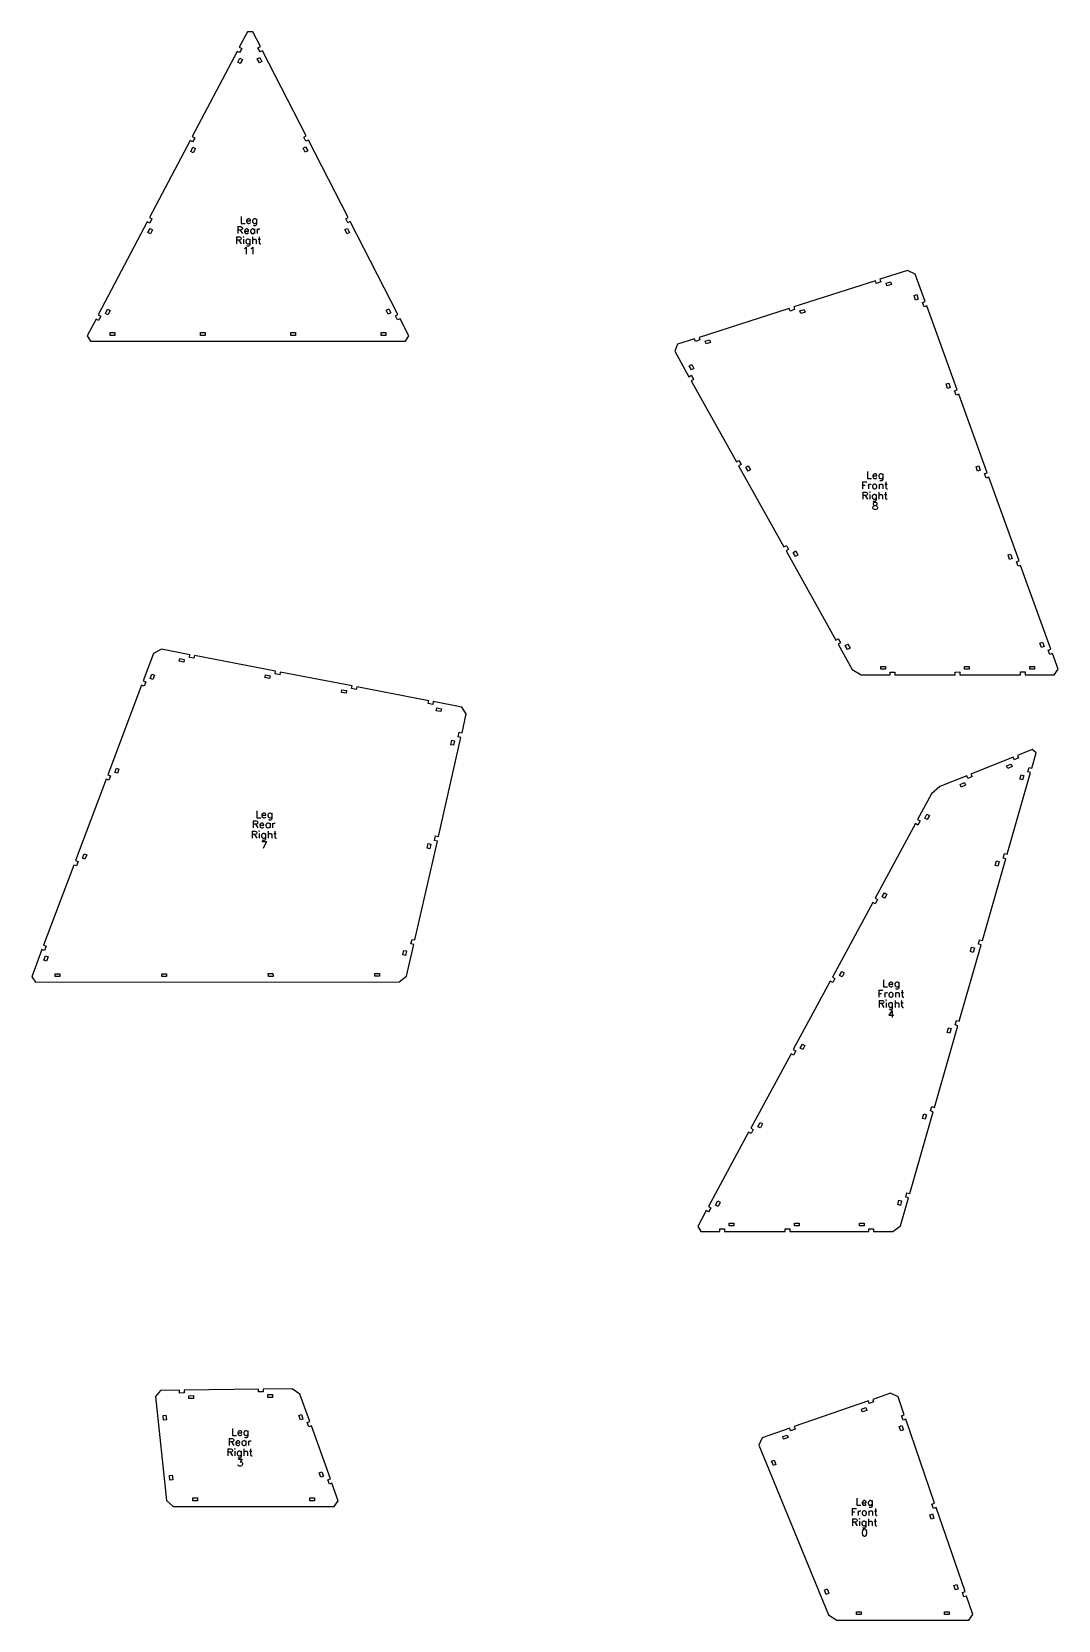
# Model space of a CAD drawing. Header units: metres. Extents: x 97 to 13275, y 12 to 1930.
# Drawn here: x 8028 to 9129, y 154 to 1855 of the extents above; entities that cross this region are included whole.
import ezdxf

# ---------------------------------------------------------------- set-up
doc = ezdxf.new("R2010")
doc.units = ezdxf.units.M
for name, color, linetype in [('leg_front_right_cuts', 1, 'Continuous'), ('leg_front_right_marks', 2, 'Continuous'), ('leg_rear_right_cuts', 1, 'Continuous'), ('leg_rear_right_marks', 2, 'Continuous')]:
    doc.layers.add(name, color=color, linetype=linetype)

msp = doc.modelspace()

# ---------------------------------------------------------------- linework, layer by layer
at = {"layer": 'leg_front_right_cuts'}
for points in [[(8917.2, 1166.5), (8948.4, 1166.5), (8948.4, 1169.5), (8953.4, 1169.5), (8953.4, 1166.5), (9018.2, 1166.5), (9018.2, 1169.5), (9023.2, 1169.6), (9023.2, 1166.6), (9088.2, 1166.6), (9088.2, 1169.6), (9093.2, 1169.6), (9093.2, 1166.6), (9124.3, 1166.6), (9128.5, 1172.5), (9122.4, 1189.4), (9119.6, 1188.3), (9117.9, 1193), (9120.7, 1194.1), (9088.2, 1283.8), (9085.4, 1282.8), (9083.7, 1287.5), (9086.5, 1288.5), (9054, 1378.3), (9051.2, 1377.3), (9049.5, 1382), (9052.3, 1383), (9021.9, 1467), (9019, 1466), (9017.3, 1470.7), (9020.2, 1471.7), (8987.6, 1561.7), (8984.7, 1560.7), (8983, 1565.4), (8985.9, 1566.4), (8975.3, 1595.7), (8967, 1599.7), (8937.4, 1590.2), (8938.3, 1587.4), (8933.5, 1585.8), (8932.6, 1588.7), (8845, 1560.6), (8845.9, 1557.7), (8841.1, 1556.2), (8840.2, 1559), (8743.6, 1528), (8744.5, 1525.2), (8739.7, 1523.7), (8738.8, 1526.5), (8720.5, 1520.6), (8717.5, 1513.1), (8732.7, 1485.9), (8735.3, 1487.4), (8737.7, 1483), (8735.1, 1481.6), (8783.6, 1394.8), (8786.2, 1396.2), (8788.6, 1391.8), (8786, 1390.4), (8834.4, 1303.6), (8837.1, 1305), (8839.5, 1300.7), (8836.9, 1299.2), (8890.2, 1203.6), (8892.8, 1205.1), (8895.2, 1200.7), (8892.6, 1199.3), (8907.8, 1172.1)], [(8948.7, 1587.6), (8949.7, 1584.7), (8944.9, 1583.2), (8944, 1586)], [(8978.5, 1569.1), (8975.7, 1568), (8974, 1572.7), (8976.8, 1573.8)], [(8856.3, 1557.9), (8857.2, 1555), (8852.5, 1553.5), (8851.6, 1556.4)], [(8754.9, 1525.4), (8755.9, 1522.5), (8751.1, 1521), (8750.2, 1523.8)], [(8733.1, 1497.6), (8735.7, 1499), (8738.1, 1494.7), (8735.5, 1493.2)], [(9012.8, 1474.4), (9010, 1473.4), (9008.3, 1478.1), (9011.1, 1479.1)], [(8793.7, 1388.9), (8796.3, 1390.4), (8798.7, 1386), (8796.1, 1384.6)], [(9045, 1385.6), (9042.1, 1384.6), (9040.4, 1389.3), (9043.3, 1390.3)], [(8844.5, 1297.7), (8847.2, 1299.2), (8849.6, 1294.8), (8847, 1293.4)], [(9079.2, 1291.2), (9076.4, 1290.2), (9074.7, 1294.9), (9077.5, 1295.9)], [(8900.3, 1197.8), (8902.9, 1199.3), (8905.4, 1194.9), (8902.7, 1193.5)], [(9113.4, 1196.7), (9110.6, 1195.7), (9108.9, 1200.4), (9111.7, 1201.4)], [(8938.4, 1172.5), (8938.4, 1175.5), (8943.4, 1175.5), (8943.4, 1172.5)], [(9028.2, 1172.6), (9028.2, 1175.6), (9033.2, 1175.6), (9033.2, 1172.6)], [(9098.2, 1172.6), (9098.2, 1175.6), (9103.2, 1175.6), (9103.2, 1172.6)], [(8745.4, 570.1), (8765.7, 570.1), (8765.7, 573.1), (8770.7, 573.1), (8770.7, 570.1), (8835.8, 570.1), (8835.8, 573.1), (8840.8, 573.1), (8840.8, 570.1), (8925.5, 570.2), (8925.5, 573.2), (8930.5, 573.2), (8930.5, 570.2), (8951.2, 570.2), (8959.3, 576.3), (8967.9, 606.2), (8965, 607), (8966.4, 611.8), (8969.3, 611), (8994.4, 698.4), (8991.5, 699.3), (8992.9, 704.1), (8995.8, 703.2), (9020.9, 790.6), (9018, 791.5), (9019.4, 796.3), (9022.3, 795.4), (9045.8, 877.2), (9042.9, 878), (9044.3, 882.8), (9047.2, 882), (9072.3, 969.5), (9069.4, 970.3), (9070.8, 975.1), (9073.7, 974.3), (9098.8, 1061.8), (9096, 1062.6), (9097.3, 1067.4), (9100.2, 1066.6), (9104.9, 1082.8), (9100.7, 1086.6), (9084.9, 1080.2), (9086, 1077.5), (9081.4, 1075.6), (9080.3, 1078.4), (9035, 1060.2), (9036.2, 1057.5), (9031.5, 1055.6), (9030.4, 1058.4), (9001.5, 1046.8), (8992.6, 1038.9), (8977.8, 1011.5), (8980.4, 1010), (8978, 1005.6), (8975.4, 1007.1), (8932.2, 927.1), (8934.8, 925.7), (8932.4, 921.3), (8929.8, 922.7), (8886.5, 842.8), (8889.2, 841.4), (8886.8, 837), (8884.2, 838.4), (8844.5, 765), (8847.1, 763.6), (8844.7, 759.2), (8842.1, 760.6), (8799, 681), (8801.6, 679.6), (8799.3, 675.2), (8796.6, 676.6), (8753.6, 597), (8756.2, 595.5), (8753.8, 591.1), (8751.2, 592.6), (8742.1, 575.7)], [(9077.9, 1070.9), (9079, 1068.2), (9074.4, 1066.3), (9073.2, 1069.1)], [(9090.3, 1053.9), (9087.4, 1054.7), (9088.8, 1059.5), (9091.7, 1058.7)], [(9028, 1051), (9029.1, 1048.2), (9024.5, 1046.3), (9023.4, 1049.1)], [(8987.8, 1017.4), (8990.4, 1016), (8988.1, 1011.6), (8985.4, 1013)], [(9063.8, 961.5), (9060.9, 962.4), (9062.3, 967.2), (9065.2, 966.3)], [(8942.2, 933.1), (8944.8, 931.7), (8942.4, 927.3), (8939.8, 928.7)], [(9037.2, 869.2), (9034.4, 870.1), (9035.7, 874.9), (9038.6, 874)], [(8896.6, 848.8), (8899.2, 847.3), (8896.8, 843), (8894.2, 844.4)], [(9012.4, 782.7), (9009.5, 783.5), (9010.9, 788.3), (9013.7, 787.5)], [(8854.5, 771), (8857.1, 769.5), (8854.8, 765.1), (8852.1, 766.6)], [(8809, 686.9), (8811.7, 685.5), (8809.3, 681.1), (8806.7, 682.5)], [(8985.9, 690.5), (8983, 691.3), (8984.4, 696.1), (8987.2, 695.3)], [(8763.6, 602.9), (8766.2, 601.5), (8763.9, 597.1), (8761.2, 598.5)], [(8959.4, 598.2), (8956.5, 599.1), (8957.8, 603.9), (8960.7, 603.1)], [(8775.7, 576.1), (8775.7, 579.1), (8780.7, 579.1), (8780.7, 576.1)], [(8845.8, 576.1), (8845.8, 579.1), (8850.8, 579.1), (8850.8, 576.1)], [(8915.5, 576.2), (8915.5, 579.2), (8920.5, 579.2), (8920.5, 576.2)], [(8891.1, 153.8), (9032.8, 153.8), (9037, 159.8), (9030.2, 179.6), (9027.4, 178.7), (9025.8, 183.4), (9028.6, 184.4), (8997.7, 274.4), (8994.8, 273.4), (8993.2, 278.2), (8996, 279.1), (8965.1, 369.2), (8962.2, 368.2), (8960.6, 372.9), (8963.5, 373.9), (8956.8, 393.1), (8948.8, 397), (8929.7, 390.4), (8930.7, 387.6), (8926, 386), (8925, 388.8), (8845.5, 361.2), (8846.4, 358.3), (8841.7, 356.7), (8840.7, 359.5), (8811.3, 349.3), (8807.7, 341.4), (8882.3, 159.7)], [(8922.2, 381.5), (8923.2, 378.6), (8918.5, 377), (8917.5, 379.8)], [(8962.7, 357.8), (8959.8, 356.8), (8958.2, 361.5), (8961, 362.5)], [(8838, 352.2), (8839, 349.4), (8834.2, 347.8), (8833.2, 350.6)], [(8821.3, 324.1), (8824.1, 325.2), (8826, 320.6), (8823.2, 319.4)], [(8995.2, 263), (8992.4, 262), (8990.8, 266.7), (8993.6, 267.7)], [(8877.9, 186.1), (8880.7, 187.3), (8882.6, 182.7), (8879.8, 181.5)], [(9021.3, 187.1), (9018.5, 186.2), (9016.8, 190.9), (9019.7, 191.9)], [(8912.2, 159.8), (8912.2, 162.8), (8917.2, 162.8), (8917.2, 159.8)], [(9006.6, 159.8), (9006.6, 162.8), (9011.6, 162.8), (9011.6, 159.8)]]:
    msp.add_lwpolyline(points, close=True, dxfattribs=at)
at = {"layer": 'leg_front_right_marks'}
for p, q in [((8924, 1384.2), (8924, 1376.7)), ((8930, 1380.6), (8929.7, 1379.5)), ((8929.7, 1379.5), (8934, 1379.5)), ((8929.7, 1379.5), (8929.7, 1378.8)), ((8929.7, 1378.8), (8930, 1377.7)), ((8930.8, 1381.3), (8930, 1380.6)), ((8931.5, 1381.7), (8930.8, 1381.3)), ((8932.5, 1381.7), (8931.5, 1381.7)), ((8933.3, 1381.3), (8932.5, 1381.7)), ((8933.6, 1381), (8933.3, 1381.3)), ((8934, 1380.2), (8933.6, 1381)), ((8934, 1379.5), (8934, 1380.2)), ((8936.5, 1380.6), (8936.1, 1379.5)), ((8936.1, 1379.5), (8936.1, 1378.8)), ((8936.1, 1378.8), (8936.5, 1377.7)), ((8937.2, 1381.3), (8936.5, 1380.6)), ((8937.9, 1381.7), (8937.2, 1381.3)), ((8939, 1381.7), (8937.9, 1381.7)), ((8939.7, 1381.3), (8939, 1381.7)), ((8940.4, 1380.6), (8939.7, 1381.3)), ((8940.4, 1381.7), (8940.4, 1376)), ((8918.8, 1373.2), (8918.8, 1365.7)), ((8918.8, 1373.2), (8923.4, 1373.2)), ((8918.8, 1369.6), (8921.6, 1369.6)), ((8919.1, 1362.2), (8919.1, 1354.7)), ((8919.1, 1362.2), (8922.4, 1362.2)), ((8922.4, 1362.2), (8923.4, 1361.8)), ((8923.4, 1361.8), (8923.8, 1361.5)), ((8923.8, 1361.5), (8924.1, 1360.7)), ((8924, 1376.7), (8928.3, 1376.7)), ((8925.2, 1370.7), (8925.2, 1365.7)), ((8925.2, 1368.5), (8925.6, 1369.6)), ((8925.6, 1369.6), (8926.3, 1370.3)), ((8926.3, 1370.3), (8927, 1370.7)), ((8926.6, 1362.5), (8926.3, 1362.2)), ((8926.3, 1362.2), (8926.6, 1361.8)), ((8927, 1362.2), (8926.6, 1362.5)), ((8926.6, 1361.8), (8927, 1362.2)), ((8927, 1370.7), (8928.1, 1370.7)), ((8929.9, 1369.6), (8929.5, 1368.5)), ((8929.5, 1368.5), (8929.5, 1367.8)), ((8929.5, 1367.8), (8929.9, 1366.7)), ((8930.6, 1370.3), (8929.9, 1369.6)), ((8929.9, 1366.7), (8930.6, 1366)), ((8930, 1377.7), (8930.8, 1377)), ((8931.3, 1370.7), (8930.6, 1370.3)), ((8930.6, 1366), (8931.3, 1365.7)), ((8930.8, 1377), (8931.5, 1376.7)), ((8932.4, 1370.7), (8931.3, 1370.7)), ((8931.3, 1365.7), (8932.4, 1365.7)), ((8931.5, 1376.7), (8932.5, 1376.7)), ((8933.1, 1370.3), (8932.4, 1370.7)), ((8932.4, 1365.7), (8933.1, 1366)), ((8932.5, 1376.7), (8933.3, 1377)), ((8933.8, 1369.6), (8933.1, 1370.3)), ((8933.1, 1366), (8933.8, 1366.7)), ((8933.3, 1377), (8934, 1377.7)), ((8934.1, 1368.5), (8933.8, 1369.6)), ((8933.8, 1366.7), (8934.1, 1367.8)), ((8934.1, 1367.8), (8934.1, 1368.5)), ((8936.3, 1362.2), (8936.3, 1354.7)), ((8936.5, 1377.7), (8937.2, 1377)), ((8936.6, 1370.7), (8936.6, 1365.7)), ((8936.6, 1369.2), (8937.7, 1370.3)), ((8937.2, 1377), (8937.9, 1376.7)), ((8937.9, 1374.2), (8937.2, 1374.5)), ((8937.7, 1370.3), (8938.4, 1370.7)), ((8937.9, 1376.7), (8939, 1376.7)), ((8939, 1374.2), (8937.9, 1374.2)), ((8938.4, 1370.7), (8939.5, 1370.7)), ((8939, 1376.7), (8939.7, 1377)), ((8939.7, 1374.5), (8939, 1374.2)), ((8939.5, 1370.7), (8940.2, 1370.3)), ((8939.7, 1377), (8940.4, 1377.7)), ((8940, 1374.9), (8939.7, 1374.5)), ((8940.4, 1376), (8940, 1374.9)), ((8940.2, 1370.3), (8940.6, 1369.2)), ((8940.6, 1369.2), (8940.6, 1365.7)), ((8942.7, 1370.7), (8945.2, 1370.7)), ((8943.4, 1362.2), (8943.4, 1356.1)), ((8943.8, 1373.2), (8943.8, 1367.1)), ((8943.8, 1367.1), (8944.1, 1366)), ((8944.1, 1366), (8944.9, 1365.7)), ((8944.9, 1365.7), (8945.6, 1365.7)), ((8922.4, 1358.6), (8919.1, 1358.6)), ((8921.6, 1358.6), (8924.1, 1354.7)), ((8923.4, 1359), (8922.4, 1358.6)), ((8923.8, 1359.3), (8923.4, 1359)), ((8924.1, 1360), (8923.8, 1359.3)), ((8924.1, 1360.7), (8924.1, 1360)), ((8926.6, 1359.7), (8926.6, 1354.7)), ((8929.5, 1358.6), (8929.1, 1357.5)), ((8929.1, 1357.5), (8929.1, 1356.8)), ((8929.1, 1356.8), (8929.5, 1355.7)), ((8930.2, 1359.3), (8929.5, 1358.6)), ((8929.5, 1355.7), (8930.2, 1355)), ((8929.7, 1346.2), (8930, 1346.9)), ((8929.7, 1345.1), (8929.7, 1346.2)), ((8930, 1344.4), (8929.7, 1345.1)), ((8930.4, 1350.8), (8930, 1350.1)), ((8930, 1350.1), (8930, 1349.4)), ((8930, 1349.4), (8930.4, 1348.7)), ((8930, 1346.9), (8930.8, 1347.6)), ((8930.4, 1344), (8930, 1344.4)), ((8930.9, 1359.7), (8930.2, 1359.3)), ((8930.2, 1355), (8930.9, 1354.7)), ((8930.9, 1352.2), (8930.2, 1352.5)), ((8931.5, 1351.2), (8930.4, 1350.8)), ((8930.4, 1348.7), (8931.1, 1348.3)), ((8930.8, 1347.6), (8931.8, 1348)), ((8932, 1359.7), (8930.9, 1359.7)), ((8930.9, 1354.7), (8932, 1354.7)), ((8932, 1352.2), (8930.9, 1352.2)), ((8931.1, 1348.3), (8932.5, 1348)), ((8932.9, 1351.2), (8931.5, 1351.2)), ((8931.8, 1348), (8933.3, 1348.3)), ((8932.7, 1359.3), (8932, 1359.7)), ((8932, 1354.7), (8932.7, 1355)), ((8932.7, 1352.5), (8932, 1352.2)), ((8932.5, 1348), (8933.6, 1347.6)), ((8933.4, 1358.6), (8932.7, 1359.3)), ((8932.7, 1355), (8933.4, 1355.7)), ((8933.1, 1352.9), (8932.7, 1352.5)), ((8934, 1350.8), (8932.9, 1351.2)), ((8933.4, 1354), (8933.1, 1352.9)), ((8933.3, 1348.3), (8934, 1348.7)), ((8933.4, 1359.7), (8933.4, 1354)), ((8933.6, 1347.6), (8934.3, 1346.9)), ((8934.3, 1350.1), (8934, 1350.8)), ((8934, 1348.7), (8934.3, 1349.4)), ((8934.3, 1344.4), (8934, 1344)), ((8934.3, 1349.4), (8934.3, 1350.1)), ((8934.3, 1346.9), (8934.7, 1346.2)), ((8934.7, 1345.1), (8934.3, 1344.4)), ((8934.7, 1346.2), (8934.7, 1345.1)), ((8936.3, 1358.2), (8937.4, 1359.3)), ((8937.4, 1359.3), (8938.1, 1359.7)), ((8938.1, 1359.7), (8939.1, 1359.7)), ((8939.1, 1359.7), (8939.9, 1359.3)), ((8939.9, 1359.3), (8940.2, 1358.2)), ((8940.2, 1358.2), (8940.2, 1354.7)), ((8942.4, 1359.7), (8944.9, 1359.7)), ((8943.4, 1356.1), (8943.8, 1355)), ((8943.8, 1355), (8944.5, 1354.7)), ((8944.5, 1354.7), (8945.2, 1354.7)), ((8931.5, 1343.7), (8930.4, 1344)), ((8932.9, 1343.7), (8931.5, 1343.7)), ((8934, 1344), (8932.9, 1343.7)), ((8941.3, 839.8), (8941.3, 832.3)), ((8947.3, 836.3), (8947, 835.2)), ((8947, 835.2), (8951.3, 835.2)), ((8947, 835.2), (8947, 834.5)), ((8947, 834.5), (8947.3, 833.4)), ((8948.1, 837), (8947.3, 836.3)), ((8948.8, 837.3), (8948.1, 837)), ((8949.8, 837.3), (8948.8, 837.3)), ((8950.6, 837), (8949.8, 837.3)), ((8950.9, 836.6), (8950.6, 837)), ((8951.3, 835.9), (8950.9, 836.6)), ((8951.3, 835.2), (8951.3, 835.9)), ((8953.8, 836.3), (8953.4, 835.2)), ((8953.4, 835.2), (8953.4, 834.5)), ((8953.4, 834.5), (8953.8, 833.4)), ((8954.5, 837), (8953.8, 836.3)), ((8955.2, 837.3), (8954.5, 837)), ((8956.3, 837.3), (8955.2, 837.3)), ((8957, 837), (8956.3, 837.3)), ((8957.7, 836.3), (8957, 837)), ((8957.7, 837.3), (8957.7, 831.6)), ((8936.1, 828.8), (8936.1, 821.3)), ((8936.1, 828.8), (8940.7, 828.8)), ((8936.1, 825.3), (8939, 825.3)), ((8936.5, 817.8), (8936.5, 810.3)), ((8936.5, 817.8), (8939.7, 817.8)), ((8939.7, 817.8), (8940.7, 817.5)), ((8940.7, 817.5), (8941.1, 817.1)), ((8941.1, 817.1), (8941.5, 816.4)), ((8941.3, 832.3), (8945.6, 832.3)), ((8942.5, 826.3), (8942.5, 821.3)), ((8942.5, 824.2), (8942.9, 825.3)), ((8942.9, 825.3), (8943.6, 826)), ((8943.6, 826), (8944.3, 826.3)), ((8944, 818.2), (8943.6, 817.8)), ((8943.6, 817.8), (8944, 817.5)), ((8944.3, 817.8), (8944, 818.2)), ((8944, 817.5), (8944.3, 817.8)), ((8944.3, 826.3), (8945.4, 826.3)), ((8947.2, 825.3), (8946.8, 824.2)), ((8946.8, 824.2), (8946.8, 823.5)), ((8946.8, 823.5), (8947.2, 822.4)), ((8947.9, 826), (8947.2, 825.3)), ((8947.2, 822.4), (8947.9, 821.7)), ((8947.3, 833.4), (8948.1, 832.7)), ((8948.6, 826.3), (8947.9, 826)), ((8947.9, 821.7), (8948.6, 821.3)), ((8948.1, 832.7), (8948.8, 832.3)), ((8949.7, 826.3), (8948.6, 826.3)), ((8948.6, 821.3), (8949.7, 821.3)), ((8948.8, 832.3), (8949.8, 832.3)), ((8950.4, 826), (8949.7, 826.3)), ((8949.7, 821.3), (8950.4, 821.7)), ((8949.8, 832.3), (8950.6, 832.7)), ((8951.1, 825.3), (8950.4, 826)), ((8950.4, 821.7), (8951.1, 822.4)), ((8950.6, 832.7), (8951.3, 833.4)), ((8951.5, 824.2), (8951.1, 825.3)), ((8951.1, 822.4), (8951.5, 823.5)), ((8951.5, 823.5), (8951.5, 824.2)), ((8953.6, 817.8), (8953.6, 810.3)), ((8953.8, 833.4), (8954.5, 832.7)), ((8954, 826.3), (8954, 821.3)), ((8954, 824.9), (8955, 826)), ((8954.5, 832.7), (8955.2, 832.3)), ((8955.2, 829.8), (8954.5, 830.2)), ((8955, 826), (8955.7, 826.3)), ((8955.2, 832.3), (8956.3, 832.3)), ((8956.3, 829.8), (8955.2, 829.8)), ((8955.7, 826.3), (8956.8, 826.3)), ((8956.3, 832.3), (8957, 832.7)), ((8957, 830.2), (8956.3, 829.8)), ((8956.8, 826.3), (8957.5, 826)), ((8957, 832.7), (8957.7, 833.4)), ((8957.3, 830.5), (8957, 830.2)), ((8957.7, 831.6), (8957.3, 830.5)), ((8957.5, 826), (8957.9, 824.9)), ((8957.9, 824.9), (8957.9, 821.3)), ((8960, 826.3), (8962.5, 826.3)), ((8960.7, 817.8), (8960.7, 811.8)), ((8961.1, 828.8), (8961.1, 822.8)), ((8961.1, 822.8), (8961.5, 821.7)), ((8961.5, 821.7), (8962.2, 821.3)), ((8962.2, 821.3), (8962.9, 821.3)), ((8939.7, 814.3), (8936.5, 814.3)), ((8939, 814.3), (8941.5, 810.3)), ((8940.7, 814.6), (8939.7, 814.3)), ((8941.1, 815), (8940.7, 814.6)), ((8941.5, 815.7), (8941.1, 815)), ((8941.5, 816.4), (8941.5, 815.7)), ((8944, 815.3), (8944, 810.3)), ((8946.8, 814.3), (8946.5, 813.2)), ((8946.5, 813.2), (8946.5, 812.5)), ((8946.5, 812.5), (8946.8, 811.4)), ((8947.5, 815), (8946.8, 814.3)), ((8946.8, 811.4), (8947.5, 810.7)), ((8950.4, 806.8), (8946.8, 801.8)), ((8946.8, 801.8), (8952.2, 801.8)), ((8948.2, 815.3), (8947.5, 815)), ((8947.5, 810.7), (8948.2, 810.3)), ((8948.2, 807.8), (8947.5, 808.2)), ((8949.3, 815.3), (8948.2, 815.3)), ((8948.2, 810.3), (8949.3, 810.3)), ((8949.3, 807.8), (8948.2, 807.8)), ((8950, 815), (8949.3, 815.3)), ((8949.3, 810.3), (8950, 810.7)), ((8950, 808.2), (8949.3, 807.8)), ((8950.7, 814.3), (8950, 815)), ((8950, 810.7), (8950.7, 811.4)), ((8950.4, 808.5), (8950, 808.2)), ((8950.7, 809.6), (8950.4, 808.5)), ((8950.4, 806.8), (8950.4, 799.3)), ((8950.7, 815.3), (8950.7, 809.6)), ((8953.6, 813.9), (8954.7, 815)), ((8954.7, 815), (8955.4, 815.3)), ((8955.4, 815.3), (8956.5, 815.3)), ((8956.5, 815.3), (8957.2, 815)), ((8957.2, 815), (8957.5, 813.9)), ((8957.5, 813.9), (8957.5, 810.3)), ((8959.7, 815.3), (8962.2, 815.3)), ((8960.7, 811.8), (8961.1, 810.7)), ((8961.1, 810.7), (8961.8, 810.3)), ((8961.8, 810.3), (8962.5, 810.3)), ((8907.6, 273.4), (8907.6, 265.9)), ((8907.6, 273.4), (8912.2, 273.4)), ((8912.8, 284.4), (8912.8, 276.9)), ((8912.8, 276.9), (8917.1, 276.9)), ((8918.9, 280.8), (8918.5, 279.7)), ((8918.5, 279.7), (8922.8, 279.7)), ((8918.5, 279.7), (8918.5, 279)), ((8918.5, 279), (8918.9, 278)), ((8919.6, 281.5), (8918.9, 280.8)), ((8918.9, 278), (8919.6, 277.2)), ((8920.3, 281.9), (8919.6, 281.5)), ((8919.6, 277.2), (8920.3, 276.9)), ((8921.4, 281.9), (8920.3, 281.9)), ((8920.3, 276.9), (8921.4, 276.9)), ((8922.1, 281.5), (8921.4, 281.9)), ((8921.4, 276.9), (8922.1, 277.2)), ((8922.4, 281.2), (8922.1, 281.5)), ((8922.1, 277.2), (8922.8, 278)), ((8922.8, 280.5), (8922.4, 281.2)), ((8922.8, 279.7), (8922.8, 280.5)), ((8925.3, 280.8), (8924.9, 279.7)), ((8924.9, 279.7), (8924.9, 279)), ((8924.9, 279), (8925.3, 278)), ((8926, 281.5), (8925.3, 280.8)), ((8925.3, 278), (8926, 277.2)), ((8926.7, 281.9), (8926, 281.5)), ((8926, 277.2), (8926.7, 276.9)), ((8926.7, 274.4), (8926, 274.7)), ((8927.8, 281.9), (8926.7, 281.9)), ((8926.7, 276.9), (8927.8, 276.9)), ((8927.8, 274.4), (8926.7, 274.4)), ((8928.5, 281.5), (8927.8, 281.9)), ((8927.8, 276.9), (8928.5, 277.2)), ((8928.5, 274.7), (8927.8, 274.4)), ((8929.2, 280.8), (8928.5, 281.5)), ((8928.5, 277.2), (8929.2, 278)), ((8928.9, 275.1), (8928.5, 274.7)), ((8929.2, 276.2), (8928.9, 275.1)), ((8929.2, 281.9), (8929.2, 276.2)), ((8932.6, 273.4), (8932.6, 267.3)), ((8907.6, 269.8), (8910.5, 269.8)), ((8908, 262.4), (8908, 254.9)), ((8908, 262.4), (8911.2, 262.4)), ((8911.2, 258.8), (8908, 258.8)), ((8910.5, 258.8), (8913, 254.9)), ((8911.2, 262.4), (8912.2, 262)), ((8912.2, 259.2), (8911.2, 258.8)), ((8912.2, 262), (8912.6, 261.7)), ((8912.6, 259.5), (8912.2, 259.2)), ((8912.6, 261.7), (8913, 261)), ((8913, 260.2), (8912.6, 259.5)), ((8913, 261), (8913, 260.2)), ((8914, 270.9), (8914, 265.9)), ((8914, 268.7), (8914.4, 269.8)), ((8914.4, 269.8), (8915.1, 270.5)), ((8915.1, 270.5), (8915.8, 270.9)), ((8915.5, 262.7), (8915.1, 262.4)), ((8915.1, 262.4), (8915.5, 262)), ((8915.8, 262.4), (8915.5, 262.7)), ((8915.5, 262), (8915.8, 262.4)), ((8915.5, 259.9), (8915.5, 254.9)), ((8915.8, 270.9), (8916.9, 270.9)), ((8918.3, 258.8), (8918, 257.7)), ((8918, 257.7), (8918, 257)), ((8918, 257), (8918.3, 256)), ((8918.7, 269.8), (8918.3, 268.7)), ((8918.3, 268.7), (8918.3, 268)), ((8918.3, 268), (8918.7, 267)), ((8919, 259.5), (8918.3, 258.8)), ((8918.3, 256), (8919, 255.2)), ((8919.4, 270.5), (8918.7, 269.8)), ((8918.7, 267), (8919.4, 266.2)), ((8919.7, 259.9), (8919, 259.5)), ((8919, 255.2), (8919.7, 254.9)), ((8920.1, 270.9), (8919.4, 270.5)), ((8919.4, 266.2), (8920.1, 265.9)), ((8920.8, 259.9), (8919.7, 259.9)), ((8921.2, 270.9), (8920.1, 270.9)), ((8920.1, 265.9), (8921.2, 265.9)), ((8921.5, 259.5), (8920.8, 259.9)), ((8920.8, 254.9), (8921.5, 255.2)), ((8921.9, 270.5), (8921.2, 270.9)), ((8921.2, 265.9), (8921.9, 266.2)), ((8922.2, 258.8), (8921.5, 259.5)), ((8921.5, 255.2), (8922.2, 256)), ((8922.6, 269.8), (8921.9, 270.5)), ((8921.9, 266.2), (8922.6, 267)), ((8922.2, 259.9), (8922.2, 254.2)), ((8923, 268.7), (8922.6, 269.8)), ((8922.6, 267), (8923, 268)), ((8923, 268), (8923, 268.7)), ((8925.1, 262.4), (8925.1, 254.9)), ((8925.1, 258.5), (8926.2, 259.5)), ((8925.5, 270.9), (8925.5, 265.9)), ((8925.5, 269.5), (8926.5, 270.5)), ((8926.2, 259.5), (8926.9, 259.9)), ((8926.5, 270.5), (8927.2, 270.9)), ((8926.9, 259.9), (8928, 259.9)), ((8927.2, 270.9), (8928.3, 270.9)), ((8928, 259.9), (8928.7, 259.5)), ((8928.3, 270.9), (8929, 270.5)), ((8928.7, 259.5), (8929, 258.5)), ((8929, 270.5), (8929.4, 269.5)), ((8929, 258.5), (8929, 254.9)), ((8929.4, 269.5), (8929.4, 265.9)), ((8931.2, 259.9), (8933.7, 259.9)), ((8931.5, 270.9), (8934, 270.9)), ((8932.2, 262.4), (8932.2, 256.3)), ((8932.2, 256.3), (8932.6, 255.2)), ((8932.6, 267.3), (8933, 266.2)), ((8932.6, 255.2), (8933.3, 254.9)), ((8933, 266.2), (8933.7, 265.9)), ((8933.7, 265.9), (8934.4, 265.9)), ((8918.9, 250), (8918.5, 248.2)), ((8918.5, 248.2), (8918.5, 247.1)), ((8918.5, 247.1), (8918.9, 245.3)), ((8919.6, 251), (8918.9, 250)), ((8918.9, 245.3), (8919.6, 244.2)), ((8919.7, 252.4), (8919, 252.7)), ((8920.6, 251.4), (8919.6, 251)), ((8919.6, 244.2), (8920.6, 243.9)), ((8919.7, 254.9), (8920.8, 254.9)), ((8920.8, 252.4), (8919.7, 252.4)), ((8921.4, 251.4), (8920.6, 251.4)), ((8920.6, 243.9), (8921.4, 243.9)), ((8921.5, 252.7), (8920.8, 252.4)), ((8922.4, 251), (8921.4, 251.4)), ((8921.4, 243.9), (8922.4, 244.2)), ((8921.9, 253.1), (8921.5, 252.7)), ((8922.2, 254.2), (8921.9, 253.1)), ((8923.1, 250), (8922.4, 251)), ((8922.4, 244.2), (8923.1, 245.3)), ((8923.5, 248.2), (8923.1, 250)), ((8923.1, 245.3), (8923.5, 247.1)), ((8923.5, 247.1), (8923.5, 248.2)), ((8933.3, 254.9), (8934, 254.9))]:
    msp.add_line(p, q, dxfattribs=at)
at = {"layer": 'leg_rear_right_cuts'}
for points in [[(8091.2, 1524.1), (8429, 1524.1), (8432.4, 1529.8), (8423.1, 1548), (8420.4, 1546.7), (8418.1, 1551.1), (8420.8, 1552.5), (8369.7, 1652), (8367.1, 1650.6), (8364.8, 1655.1), (8367.5, 1656.4), (8324.9, 1739.4), (8322.2, 1738), (8319.9, 1742.5), (8322.6, 1743.9), (8275.8, 1835.1), (8273.1, 1833.7), (8270.8, 1838.2), (8273.5, 1839.5), (8265.4, 1855.3), (8259.5, 1855.4), (8250.8, 1838.8), (8253.5, 1837.4), (8251.1, 1833), (8248.5, 1834.4), (8200.4, 1743.2), (8203.1, 1741.8), (8200.7, 1737.4), (8198.1, 1738.8), (8154.6, 1656.3), (8157.2, 1654.9), (8154.9, 1650.5), (8152.2, 1651.9), (8099.6, 1552.1), (8102.3, 1550.7), (8099.9, 1546.2), (8097.3, 1547.6), (8087.8, 1529.7)], [(8251.4, 1827.1), (8254.1, 1825.7), (8251.8, 1821.3), (8249.1, 1822.7)], [(8275, 1823.4), (8272.4, 1822.1), (8270.1, 1826.5), (8272.7, 1827.9)], [(8201, 1731.6), (8203.7, 1730.2), (8201.4, 1725.7), (8198.7, 1727.1)], [(8324.1, 1727.8), (8321.4, 1726.4), (8319.2, 1730.8), (8321.8, 1732.2)], [(8155.2, 1644.7), (8157.9, 1643.3), (8155.5, 1638.8), (8152.9, 1640.2)], [(8369, 1640.3), (8366.3, 1639), (8364, 1643.4), (8366.7, 1644.8)], [(8109.6, 1558.1), (8112.2, 1556.7), (8109.9, 1552.3), (8107.2, 1553.7)], [(8413.1, 1554.2), (8410.5, 1552.8), (8408.2, 1557.3), (8410.9, 1558.7)], [(8112.4, 1530.1), (8112.4, 1533.1), (8117.4, 1533.1), (8117.4, 1530.1)], [(8209.2, 1530.1), (8209.2, 1533.1), (8214.2, 1533.1), (8214.2, 1530.1)], [(8306, 1530.1), (8306, 1533.1), (8311, 1533.1), (8311, 1530.1)], [(8402.8, 1530.1), (8402.8, 1533.1), (8407.8, 1533.1), (8407.8, 1530.1)], [(8032.4, 837.2), (8422.3, 837.6), (8430.1, 843.8), (8437.8, 877.6), (8434.8, 878.3), (8435.9, 883.1), (8438.9, 882.5), (8463.1, 988.5), (8460.1, 989.2), (8461.2, 994.1), (8464.2, 993.4), (8488.4, 1099.5), (8485.4, 1100.1), (8486.6, 1105), (8489.5, 1104.3), (8494.1, 1124.6), (8489.3, 1132), (8458.7, 1137.9), (8458.1, 1134.9), (8453.2, 1135.9), (8453.8, 1138.8), (8376.7, 1153.7), (8376.1, 1150.7), (8371.2, 1151.7), (8371.8, 1154.6), (8294.6, 1169.5), (8294.1, 1166.5), (8289.1, 1167.5), (8289.7, 1170.4), (8202.8, 1187.1), (8202.2, 1184.2), (8197.3, 1185.1), (8197.9, 1188.1), (8167.3, 1194), (8158.8, 1189.2), (8147.8, 1160.1), (8150.6, 1159), (8148.9, 1154.3), (8146, 1155.4), (8109.9, 1059.4), (8112.7, 1058.4), (8110.9, 1053.7), (8108.1, 1054.8), (8075.2, 967.5), (8078, 966.4), (8076.3, 961.8), (8073.5, 962.8), (8041.1, 876.9), (8043.9, 875.9), (8042.1, 871.2), (8039.3, 872.2), (8028.3, 843.1)], [(8191.8, 1183.1), (8191.3, 1180.2), (8186.3, 1181.1), (8186.9, 1184.1)], [(8157, 1167.3), (8159.8, 1166.3), (8158, 1161.6), (8155.2, 1162.6)], [(8283.7, 1165.5), (8283.1, 1162.5), (8278.2, 1163.5), (8278.8, 1166.4)], [(8365.7, 1149.7), (8365.2, 1146.7), (8360.3, 1147.7), (8360.8, 1150.6)], [(8467.4, 1130.1), (8466.8, 1127.2), (8461.9, 1128.1), (8462.5, 1131.1)], [(8480.3, 1091.1), (8477.4, 1091.7), (8478.5, 1096.6), (8481.4, 1095.9)], [(8119, 1066.7), (8121.8, 1065.6), (8120.1, 1061), (8117.3, 1062)], [(8084.4, 974.7), (8087.2, 973.7), (8085.4, 969), (8082.6, 970.1)], [(8455, 980.1), (8452.1, 980.8), (8453.2, 985.7), (8456.1, 985)], [(8428.9, 865.8), (8426, 866.5), (8427.1, 871.3), (8430, 870.7)], [(8043.2, 865.4), (8046, 864.4), (8044.2, 859.7), (8041.4, 860.8)], [(8053.6, 843.2), (8053.6, 846.2), (8058.6, 846.2), (8058.6, 843.2)], [(8167.8, 843.3), (8167.8, 846.3), (8172.8, 846.3), (8172.8, 843.3)], [(8282, 843.5), (8281.9, 846.5), (8286.9, 846.5), (8287, 843.5)], [(8396.1, 843.6), (8396.1, 846.6), (8401.1, 846.6), (8401.1, 843.6)], [(8179.8, 275.8), (8352.6, 275.8), (8356.9, 281.8), (8350.1, 300.7), (8347.3, 299.6), (8345.6, 304.3), (8348.4, 305.4), (8328.1, 361.9), (8325.2, 360.9), (8323.6, 365.6), (8326.4, 366.6), (8315.8, 395.9), (8307.4, 401.8), (8276.2, 401.4), (8276.2, 398.4), (8271.2, 398.3), (8271.2, 401.3), (8191.6, 400.3), (8191.6, 397.3), (8186.6, 397.2), (8186.6, 400.2), (8166.5, 399.9), (8160.8, 393.5), (8172.8, 282.1)], [(8201.6, 394.4), (8201.7, 391.4), (8196.7, 391.3), (8196.6, 394.3)], [(8286.3, 395.5), (8286.3, 392.5), (8281.3, 392.5), (8281.3, 395.5)], [(8169.1, 373.1), (8172, 373.5), (8172.6, 368.5), (8169.6, 368.2)], [(8319, 369.3), (8316.2, 368.3), (8314.5, 373), (8317.4, 374)], [(8176, 308.8), (8179, 309.1), (8179.5, 304.1), (8176.5, 303.8)], [(8341, 308), (8338.2, 307), (8336.5, 311.7), (8339.4, 312.7)], [(8201, 281.8), (8201, 284.8), (8206, 284.8), (8206, 281.8)], [(8326.5, 281.8), (8326.5, 284.8), (8331.5, 284.8), (8331.5, 281.8)]]:
    msp.add_lwpolyline(points, close=True, dxfattribs=at)
at = {"layer": 'leg_rear_right_marks'}
for p, q in [((8252.7, 1657.6), (8252.7, 1650.1)), ((8258.8, 1654), (8258.4, 1652.9)), ((8258.4, 1652.9), (8262.7, 1652.9)), ((8258.4, 1652.9), (8258.4, 1652.2)), ((8258.4, 1652.2), (8258.8, 1651.2)), ((8259.5, 1654.7), (8258.8, 1654)), ((8258.8, 1651.2), (8259.5, 1650.4)), ((8260.2, 1655.1), (8259.5, 1654.7)), ((8261.3, 1655.1), (8260.2, 1655.1)), ((8262, 1654.7), (8261.3, 1655.1)), ((8262.3, 1654.4), (8262, 1654.7)), ((8262, 1650.4), (8262.7, 1651.2)), ((8262.7, 1653.7), (8262.3, 1654.4)), ((8262.7, 1652.9), (8262.7, 1653.7)), ((8265.2, 1654), (8264.8, 1652.9)), ((8264.8, 1652.9), (8264.8, 1652.2)), ((8264.8, 1652.2), (8265.2, 1651.2)), ((8265.9, 1654.7), (8265.2, 1654)), ((8265.2, 1651.2), (8265.9, 1650.4)), ((8266.6, 1655.1), (8265.9, 1654.7)), ((8267.7, 1655.1), (8266.6, 1655.1)), ((8268.4, 1654.7), (8267.7, 1655.1)), ((8269.1, 1654), (8268.4, 1654.7)), ((8268.4, 1650.4), (8269.1, 1651.2)), ((8269.1, 1655.1), (8269.1, 1649.4)), ((8247.9, 1635.6), (8247.9, 1628.1)), ((8247.9, 1635.6), (8251.1, 1635.6)), ((8249.1, 1646.6), (8249.1, 1639.1)), ((8249.1, 1646.6), (8252.3, 1646.6)), ((8252.3, 1643), (8249.1, 1643)), ((8251.1, 1635.6), (8252.1, 1635.2)), ((8251.6, 1643), (8254.1, 1639.1)), ((8252.1, 1635.2), (8252.5, 1634.9)), ((8252.3, 1646.6), (8253.4, 1646.2)), ((8253.4, 1643.4), (8252.3, 1643)), ((8252.5, 1634.9), (8252.9, 1634.2)), ((8252.7, 1650.1), (8257, 1650.1)), ((8252.9, 1634.2), (8252.9, 1633.4)), ((8253.4, 1646.2), (8253.8, 1645.9)), ((8253.8, 1643.7), (8253.4, 1643.4)), ((8253.8, 1645.9), (8254.1, 1645.2)), ((8254.1, 1644.4), (8253.8, 1643.7)), ((8254.1, 1645.2), (8254.1, 1644.4)), ((8255.4, 1635.9), (8255, 1635.6)), ((8255, 1635.6), (8255.4, 1635.2)), ((8255.7, 1635.6), (8255.4, 1635.9)), ((8255.4, 1635.2), (8255.7, 1635.6)), ((8256.6, 1643), (8256.3, 1641.9)), ((8256.3, 1641.9), (8260.5, 1641.9)), ((8256.3, 1641.9), (8256.3, 1641.2)), ((8256.3, 1641.2), (8256.6, 1640.2)), ((8257.3, 1643.7), (8256.6, 1643)), ((8256.6, 1640.2), (8257.3, 1639.4)), ((8258, 1644.1), (8257.3, 1643.7)), ((8257.3, 1639.4), (8258, 1639.1)), ((8259.1, 1644.1), (8258, 1644.1)), ((8258, 1639.1), (8259.1, 1639.1)), ((8259.8, 1643.7), (8259.1, 1644.1)), ((8259.1, 1639.1), (8259.8, 1639.4)), ((8259.5, 1650.4), (8260.2, 1650.1)), ((8260.2, 1643.4), (8259.8, 1643.7)), ((8259.8, 1639.4), (8260.5, 1640.2)), ((8260.2, 1650.1), (8261.3, 1650.1)), ((8260.5, 1642.7), (8260.2, 1643.4)), ((8260.5, 1641.9), (8260.5, 1642.7)), ((8261.3, 1650.1), (8262, 1650.4)), ((8263, 1643), (8262.7, 1641.9)), ((8262.7, 1641.9), (8262.7, 1641.2)), ((8262.7, 1641.2), (8263, 1640.2)), ((8263.8, 1643.7), (8263, 1643)), ((8263, 1640.2), (8263.8, 1639.4)), ((8264.5, 1644.1), (8263.8, 1643.7)), ((8263.8, 1639.4), (8264.5, 1639.1)), ((8265.5, 1644.1), (8264.5, 1644.1)), ((8264.5, 1639.1), (8265.5, 1639.1)), ((8265, 1635.6), (8265, 1628.1)), ((8266.3, 1643.7), (8265.5, 1644.1)), ((8265.5, 1639.1), (8266.3, 1639.4)), ((8265.9, 1650.4), (8266.6, 1650.1)), ((8266.6, 1647.6), (8265.9, 1647.9)), ((8267, 1643), (8266.3, 1643.7)), ((8266.3, 1639.4), (8267, 1640.2)), ((8266.6, 1650.1), (8267.7, 1650.1)), ((8267.7, 1647.6), (8266.6, 1647.6)), ((8267, 1644.1), (8267, 1639.1)), ((8267.7, 1650.1), (8268.4, 1650.4)), ((8268.4, 1647.9), (8267.7, 1647.6)), ((8268.8, 1648.3), (8268.4, 1647.9)), ((8269.1, 1649.4), (8268.8, 1648.3)), ((8269.8, 1644.1), (8269.8, 1639.1)), ((8269.8, 1641.9), (8270.2, 1643)), ((8270.2, 1643), (8270.9, 1643.7)), ((8270.9, 1643.7), (8271.6, 1644.1)), ((8271.6, 1644.1), (8272.7, 1644.1)), ((8272.1, 1635.6), (8272.1, 1629.5)), ((8251.1, 1632), (8247.9, 1632)), ((8250.4, 1632), (8252.9, 1628.1)), ((8252.1, 1632.4), (8251.1, 1632)), ((8252.5, 1632.7), (8252.1, 1632.4)), ((8252.9, 1633.4), (8252.5, 1632.7)), ((8255.4, 1633.1), (8255.4, 1628.1)), ((8256.4, 1623.2), (8257.1, 1623.5)), ((8257.1, 1623.5), (8258.2, 1624.6)), ((8258.2, 1632), (8257.9, 1630.9)), ((8257.9, 1630.9), (8257.9, 1630.2)), ((8257.9, 1630.2), (8258.2, 1629.2)), ((8258.9, 1632.7), (8258.2, 1632)), ((8258.2, 1629.2), (8258.9, 1628.4)), ((8258.2, 1624.6), (8258.2, 1617.1)), ((8259.6, 1633.1), (8258.9, 1632.7)), ((8258.9, 1628.4), (8259.6, 1628.1)), ((8259.6, 1625.6), (8258.9, 1625.9)), ((8260.7, 1633.1), (8259.6, 1633.1)), ((8259.6, 1628.1), (8260.7, 1628.1)), ((8260.7, 1625.6), (8259.6, 1625.6)), ((8261.4, 1632.7), (8260.7, 1633.1)), ((8260.7, 1628.1), (8261.4, 1628.4)), ((8261.4, 1625.9), (8260.7, 1625.6)), ((8262.1, 1632), (8261.4, 1632.7)), ((8261.4, 1628.4), (8262.1, 1629.2)), ((8261.8, 1626.3), (8261.4, 1625.9)), ((8262.1, 1627.4), (8261.8, 1626.3)), ((8262.1, 1633.1), (8262.1, 1627.4)), ((8263.6, 1623.2), (8264.3, 1623.5)), ((8264.3, 1623.5), (8265.4, 1624.6)), ((8265, 1631.7), (8266.1, 1632.7)), ((8265.4, 1624.6), (8265.4, 1617.1)), ((8266.1, 1632.7), (8266.8, 1633.1)), ((8266.8, 1633.1), (8267.9, 1633.1)), ((8267.9, 1633.1), (8268.6, 1632.7)), ((8268.6, 1632.7), (8268.9, 1631.7)), ((8268.9, 1631.7), (8268.9, 1628.1)), ((8271.1, 1633.1), (8273.6, 1633.1)), ((8272.1, 1629.5), (8272.5, 1628.4)), ((8272.5, 1628.4), (8273.2, 1628.1)), ((8273.2, 1628.1), (8273.9, 1628.1)), ((8269.4, 1021), (8269.4, 1013.5)), ((8265.8, 1010), (8265.8, 1002.5)), ((8265.8, 1010), (8269, 1010)), ((8269, 1006.4), (8265.8, 1006.4)), ((8268.3, 1006.4), (8270.8, 1002.5)), ((8269, 1010), (8270.1, 1009.6)), ((8270.1, 1006.7), (8269, 1006.4)), ((8269.4, 1013.5), (8273.7, 1013.5)), ((8270.1, 1009.6), (8270.4, 1009.2)), ((8270.4, 1007.1), (8270.1, 1006.7)), ((8270.4, 1009.2), (8270.8, 1008.5)), ((8270.8, 1007.8), (8270.4, 1007.1)), ((8270.8, 1008.5), (8270.8, 1007.8)), ((8273.3, 1006.4), (8272.9, 1005.3)), ((8272.9, 1005.3), (8277.2, 1005.3)), ((8272.9, 1005.3), (8272.9, 1004.6)), ((8272.9, 1004.6), (8273.3, 1003.5)), ((8274, 1007.1), (8273.3, 1006.4)), ((8274.7, 1007.5), (8274, 1007.1)), ((8275.8, 1007.5), (8274.7, 1007.5)), ((8275.4, 1017.4), (8275.1, 1016.3)), ((8275.1, 1016.3), (8279.4, 1016.3)), ((8275.1, 1016.3), (8275.1, 1015.6)), ((8275.1, 1015.6), (8275.4, 1014.5)), ((8276.2, 1018.1), (8275.4, 1017.4)), ((8275.4, 1014.5), (8276.2, 1013.8)), ((8276.5, 1007.1), (8275.8, 1007.5)), ((8276.9, 1018.5), (8276.2, 1018.1)), ((8276.2, 1013.8), (8276.9, 1013.5)), ((8276.9, 1006.7), (8276.5, 1007.1)), ((8277.9, 1018.5), (8276.9, 1018.5)), ((8276.9, 1013.5), (8277.9, 1013.5)), ((8277.2, 1006), (8276.9, 1006.7)), ((8277.2, 1005.3), (8277.2, 1006)), ((8278.7, 1018.1), (8277.9, 1018.5)), ((8277.9, 1013.5), (8278.7, 1013.8)), ((8279, 1017.7), (8278.7, 1018.1)), ((8278.7, 1013.8), (8279.4, 1014.5)), ((8279.4, 1017), (8279, 1017.7)), ((8279.4, 1016.3), (8279.4, 1017)), ((8279.7, 1006.4), (8279.4, 1005.3)), ((8279.4, 1005.3), (8279.4, 1004.6)), ((8279.4, 1004.6), (8279.7, 1003.5)), ((8280.4, 1007.1), (8279.7, 1006.4)), ((8281.2, 1007.5), (8280.4, 1007.1)), ((8282.2, 1007.5), (8281.2, 1007.5)), ((8281.9, 1017.4), (8281.5, 1016.3)), ((8281.5, 1016.3), (8281.5, 1015.6)), ((8281.5, 1015.6), (8281.9, 1014.5)), ((8282.6, 1018.1), (8281.9, 1017.4)), ((8281.9, 1014.5), (8282.6, 1013.8)), ((8282.9, 1007.1), (8282.2, 1007.5)), ((8283.3, 1018.5), (8282.6, 1018.1)), ((8282.6, 1013.8), (8283.3, 1013.5)), ((8283.3, 1011), (8282.6, 1011.3)), ((8283.7, 1006.4), (8282.9, 1007.1)), ((8284.4, 1018.5), (8283.3, 1018.5)), ((8283.3, 1013.5), (8284.4, 1013.5)), ((8284.4, 1011), (8283.3, 1011)), ((8283.7, 1007.5), (8283.7, 1002.5)), ((8285.1, 1018.1), (8284.4, 1018.5)), ((8284.4, 1013.5), (8285.1, 1013.8)), ((8285.1, 1011.3), (8284.4, 1011)), ((8285.8, 1017.4), (8285.1, 1018.1)), ((8285.1, 1013.8), (8285.8, 1014.5)), ((8285.4, 1011.7), (8285.1, 1011.3)), ((8285.8, 1012.7), (8285.4, 1011.7)), ((8285.8, 1018.5), (8285.8, 1012.7)), ((8286.5, 1007.5), (8286.5, 1002.5)), ((8286.5, 1005.3), (8286.9, 1006.4)), ((8286.9, 1006.4), (8287.6, 1007.1)), ((8287.6, 1007.1), (8288.3, 1007.5)), ((8288.3, 1007.5), (8289.4, 1007.5)), ((8264.5, 999), (8264.5, 991.5)), ((8264.5, 999), (8267.8, 999)), ((8267.8, 995.4), (8264.5, 995.4)), ((8267, 995.4), (8269.5, 991.5)), ((8267.8, 999), (8268.8, 998.6)), ((8268.8, 995.7), (8267.8, 995.4)), ((8268.8, 998.6), (8269.2, 998.2)), ((8269.2, 996.1), (8268.8, 995.7)), ((8269.2, 998.2), (8269.5, 997.5)), ((8269.5, 996.8), (8269.2, 996.1)), ((8269.5, 997.5), (8269.5, 996.8)), ((8272, 999.3), (8271.7, 999)), ((8271.7, 999), (8272, 998.6)), ((8272.4, 999), (8272, 999.3)), ((8272, 998.6), (8272.4, 999)), ((8272, 996.5), (8272, 991.5)), ((8273.3, 1003.5), (8274, 1002.8)), ((8274, 1002.8), (8274.7, 1002.5)), ((8274.9, 995.4), (8274.5, 994.3)), ((8274.5, 994.3), (8274.5, 993.6)), ((8274.5, 993.6), (8274.9, 992.5)), ((8274.7, 1002.5), (8275.8, 1002.5)), ((8275.6, 996.1), (8274.9, 995.4)), ((8274.9, 992.5), (8275.6, 991.8)), ((8275.1, 988), (8280.1, 988)), ((8276.3, 996.5), (8275.6, 996.1)), ((8275.6, 991.8), (8276.3, 991.5)), ((8276.3, 989), (8275.6, 989.3)), ((8275.8, 1002.5), (8276.5, 1002.8)), ((8277.4, 996.5), (8276.3, 996.5)), ((8276.3, 991.5), (8277.4, 991.5)), ((8277.4, 989), (8276.3, 989)), ((8276.5, 1002.8), (8277.2, 1003.5)), ((8280.1, 988), (8276.5, 980.5)), ((8278.1, 996.1), (8277.4, 996.5)), ((8277.4, 991.5), (8278.1, 991.8)), ((8278.1, 989.3), (8277.4, 989)), ((8278.8, 995.4), (8278.1, 996.1)), ((8278.1, 991.8), (8278.8, 992.5)), ((8278.5, 989.7), (8278.1, 989.3)), ((8278.8, 990.7), (8278.5, 989.7)), ((8278.8, 996.5), (8278.8, 990.7)), ((8279.7, 1003.5), (8280.4, 1002.8)), ((8280.4, 1002.8), (8281.2, 1002.5)), ((8281.2, 1002.5), (8282.2, 1002.5)), ((8281.7, 999), (8281.7, 991.5)), ((8281.7, 995), (8282.8, 996.1)), ((8282.2, 1002.5), (8282.9, 1002.8)), ((8282.8, 996.1), (8283.5, 996.5)), ((8282.9, 1002.8), (8283.7, 1003.5)), ((8283.5, 996.5), (8284.5, 996.5)), ((8284.5, 996.5), (8285.3, 996.1)), ((8285.3, 996.1), (8285.6, 995)), ((8285.6, 995), (8285.6, 991.5)), ((8287.8, 996.5), (8290.3, 996.5)), ((8288.8, 999), (8288.8, 992.9)), ((8288.8, 992.9), (8289.2, 991.8)), ((8289.2, 991.8), (8289.9, 991.5)), ((8289.9, 991.5), (8290.6, 991.5)), ((8243.5, 359.3), (8243.5, 351.8)), ((8239.9, 348.3), (8239.9, 340.8)), ((8239.9, 348.3), (8243.1, 348.3)), ((8243.1, 344.8), (8239.9, 344.8)), ((8242.4, 344.8), (8244.9, 340.8)), ((8243.1, 348.3), (8244.2, 348)), ((8244.2, 345.1), (8243.1, 344.8)), ((8243.5, 351.8), (8247.7, 351.8)), ((8244.2, 348), (8244.5, 347.6)), ((8244.5, 345.5), (8244.2, 345.1)), ((8244.5, 347.6), (8244.9, 346.9)), ((8244.9, 346.2), (8244.5, 345.5)), ((8244.9, 346.9), (8244.9, 346.2)), ((8247.4, 344.8), (8247, 343.7)), ((8247, 343.7), (8251.3, 343.7)), ((8247, 343.7), (8247, 343)), ((8247, 343), (8247.4, 341.9)), ((8248.1, 345.5), (8247.4, 344.8)), ((8247.4, 341.9), (8248.1, 341.2)), ((8248.8, 345.8), (8248.1, 345.5)), ((8248.1, 341.2), (8248.8, 340.8)), ((8249.9, 345.8), (8248.8, 345.8)), ((8248.8, 340.8), (8249.9, 340.8)), ((8249.5, 355.8), (8249.2, 354.7)), ((8249.2, 354.7), (8253.5, 354.7)), ((8249.2, 354.7), (8249.2, 354)), ((8249.2, 354), (8249.5, 352.9)), ((8250.2, 356.5), (8249.5, 355.8)), ((8249.5, 352.9), (8250.2, 352.2)), ((8250.6, 345.5), (8249.9, 345.8)), ((8249.9, 340.8), (8250.6, 341.2)), ((8251, 356.8), (8250.2, 356.5)), ((8250.2, 352.2), (8251, 351.8)), ((8251, 345.1), (8250.6, 345.5)), ((8250.6, 341.2), (8251.3, 341.9)), ((8252, 356.8), (8251, 356.8)), ((8251, 351.8), (8252, 351.8)), ((8251.3, 344.4), (8251, 345.1)), ((8251.3, 343.7), (8251.3, 344.4)), ((8252.7, 356.5), (8252, 356.8)), ((8252, 351.8), (8252.7, 352.2)), ((8253.1, 356.1), (8252.7, 356.5)), ((8252.7, 352.2), (8253.5, 352.9)), ((8253.5, 355.4), (8253.1, 356.1)), ((8253.5, 354.7), (8253.5, 355.4)), ((8253.8, 344.8), (8253.5, 343.7)), ((8253.5, 343.7), (8253.5, 343)), ((8253.5, 343), (8253.8, 341.9)), ((8254.5, 345.5), (8253.8, 344.8)), ((8253.8, 341.9), (8254.5, 341.2)), ((8255.2, 345.8), (8254.5, 345.5)), ((8254.5, 341.2), (8255.2, 340.8)), ((8256.3, 345.8), (8255.2, 345.8)), ((8255.2, 340.8), (8256.3, 340.8)), ((8256, 355.8), (8255.6, 354.7)), ((8255.6, 354.7), (8255.6, 354)), ((8255.6, 354), (8256, 352.9)), ((8256.7, 356.5), (8256, 355.8)), ((8256, 352.9), (8256.7, 352.2)), ((8257, 345.5), (8256.3, 345.8)), ((8256.3, 340.8), (8257, 341.2)), ((8257.4, 356.8), (8256.7, 356.5)), ((8256.7, 352.2), (8257.4, 351.8)), ((8257.4, 349.3), (8256.7, 349.7)), ((8257.7, 344.8), (8257, 345.5)), ((8257, 341.2), (8257.7, 341.9)), ((8258.5, 356.8), (8257.4, 356.8)), ((8257.4, 351.8), (8258.5, 351.8)), ((8258.5, 349.3), (8257.4, 349.3)), ((8257.7, 345.8), (8257.7, 340.8)), ((8259.2, 356.5), (8258.5, 356.8)), ((8258.5, 351.8), (8259.2, 352.2)), ((8259.2, 349.7), (8258.5, 349.3)), ((8259.9, 355.8), (8259.2, 356.5)), ((8259.2, 352.2), (8259.9, 352.9)), ((8259.5, 350.1), (8259.2, 349.7)), ((8259.9, 351.1), (8259.5, 350.1)), ((8259.9, 356.8), (8259.9, 351.1)), ((8260.6, 345.8), (8260.6, 340.8)), ((8260.6, 343.7), (8261, 344.8)), ((8261, 344.8), (8261.7, 345.5)), ((8261.7, 345.5), (8262.4, 345.8)), ((8262.4, 345.8), (8263.5, 345.8)), ((8238.6, 337.3), (8238.6, 329.8)), ((8238.6, 337.3), (8241.8, 337.3)), ((8241.8, 333.8), (8238.6, 333.8)), ((8241.1, 333.8), (8243.6, 329.8)), ((8241.8, 337.3), (8242.9, 337)), ((8242.9, 334.1), (8241.8, 333.8)), ((8242.9, 337), (8243.3, 336.6)), ((8243.3, 334.5), (8242.9, 334.1)), ((8243.3, 336.6), (8243.6, 335.9)), ((8243.6, 335.2), (8243.3, 334.5)), ((8243.6, 335.9), (8243.6, 335.2)), ((8246.1, 337.7), (8245.8, 337.3)), ((8245.8, 337.3), (8246.1, 337)), ((8246.5, 337.3), (8246.1, 337.7)), ((8246.1, 337), (8246.5, 337.3)), ((8246.1, 334.8), (8246.1, 329.8)), ((8249, 333.8), (8248.6, 332.7)), ((8248.6, 332.7), (8248.6, 332)), ((8248.6, 332), (8249, 330.9)), ((8249.7, 334.5), (8249, 333.8)), ((8249, 330.9), (8249.7, 330.2)), ((8250.4, 334.8), (8249.7, 334.5)), ((8249.7, 330.2), (8250.4, 329.8)), ((8250.4, 327.3), (8249.7, 327.7)), ((8249.9, 326.3), (8253.8, 326.3)), ((8251.5, 334.8), (8250.4, 334.8)), ((8250.4, 329.8), (8251.5, 329.8)), ((8251.5, 327.3), (8250.4, 327.3)), ((8252.2, 334.5), (8251.5, 334.8)), ((8251.5, 329.8), (8252.2, 330.2)), ((8252.2, 327.7), (8251.5, 327.3)), ((8253.8, 326.3), (8251.7, 323.5)), ((8251.7, 323.5), (8252.7, 323.5)), ((8252.9, 333.8), (8252.2, 334.5)), ((8252.2, 330.2), (8252.9, 330.9)), ((8252.6, 328.1), (8252.2, 327.7)), ((8252.9, 329.1), (8252.6, 328.1)), ((8252.7, 323.5), (8253.5, 323.1)), ((8252.9, 334.8), (8252.9, 329.1)), ((8255.8, 337.3), (8255.8, 329.8)), ((8255.8, 333.4), (8256.8, 334.5)), ((8256.8, 334.5), (8257.6, 334.8)), ((8257.6, 334.8), (8258.6, 334.8)), ((8258.6, 334.8), (8259.3, 334.5)), ((8259.3, 334.5), (8259.7, 333.4)), ((8259.7, 333.4), (8259.7, 329.8)), ((8261.8, 334.8), (8264.3, 334.8)), ((8262.9, 337.3), (8262.9, 331.3)), ((8262.9, 331.3), (8263.3, 330.2)), ((8263.3, 330.2), (8264, 329.8)), ((8264, 329.8), (8264.7, 329.8)), ((8249.5, 319.6), (8249.2, 320.3)), ((8249.9, 319.2), (8249.5, 319.6)), ((8251, 318.8), (8249.9, 319.2)), ((8252, 318.8), (8251, 318.8)), ((8253.1, 319.2), (8252, 318.8)), ((8253.8, 319.9), (8253.1, 319.2)), ((8253.5, 323.1), (8253.8, 322.8)), ((8253.8, 322.8), (8254.2, 321.7)), ((8254.2, 321), (8253.8, 319.9)), ((8254.2, 321.7), (8254.2, 321))]:
    msp.add_line(p, q, dxfattribs=at)

doc.saveas('drawing.dxf')
